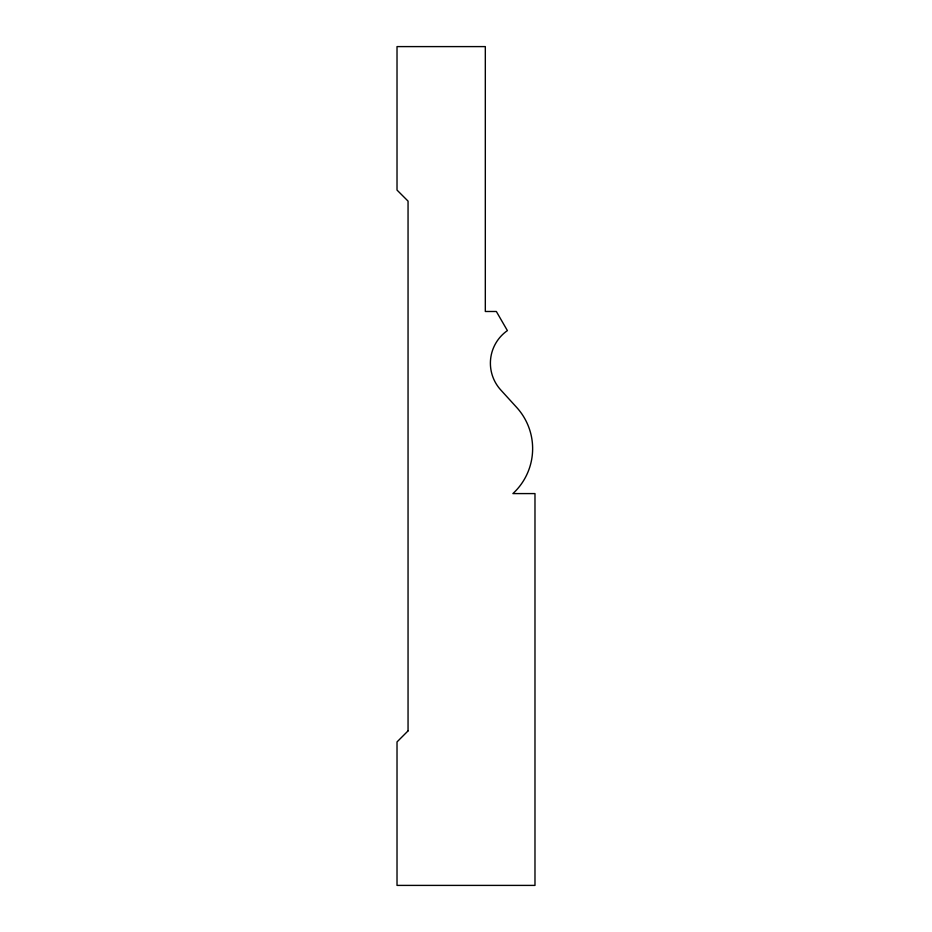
<?xml version="1.0" encoding="UTF-8"?>
<svg xmlns="http://www.w3.org/2000/svg" width="932" height="932" viewBox="0 0 932 932"><rect width="100%" height="100%" fill="white"/><g stroke="black" fill="none" stroke-linecap="round" stroke-linejoin="round"><path stroke-width="1.4" d="M408.053 730.886L397.02 741.919L397.02 885.4L534.98 885.4L534.98 493.587L512.903 493.587A61.128 61.128 0 0 0 516.689 407.435L500.764 389.96A39.738 39.738 0 0 1 507.392 330.604L496.348 311.486L485.316 311.486L485.316 46.6L397.02 46.6L397.02 190.081L408.053 201.114L408.053 730.886"/></g></svg>
